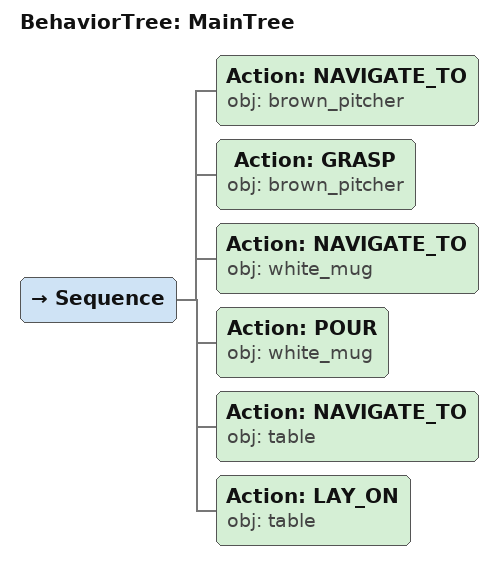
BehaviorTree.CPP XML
<root main_tree_to_execute="MainTree">
  <BehaviorTree ID="MainTree">
    <Sequence>
      <!-- Navigate to brown_pitcher -->
      <Action ID="NAVIGATE_TO" obj="brown_pitcher" />
      <!-- Grasp brown_pitcher -->
      <Action ID="GRASP" obj="brown_pitcher" />
      <!-- Navigate to white_mug -->
      <Action ID="NAVIGATE_TO" obj="white_mug" />
      <!-- Pour into white_mug -->
      <Action ID="POUR" obj="white_mug" />
      <!-- Navigate to table -->
      <Action ID="NAVIGATE_TO" obj="table" />
      <!-- Lay on table -->
      <Action ID="LAY_ON" obj="table" />
    </Sequence>
  </BehaviorTree>
</root>
